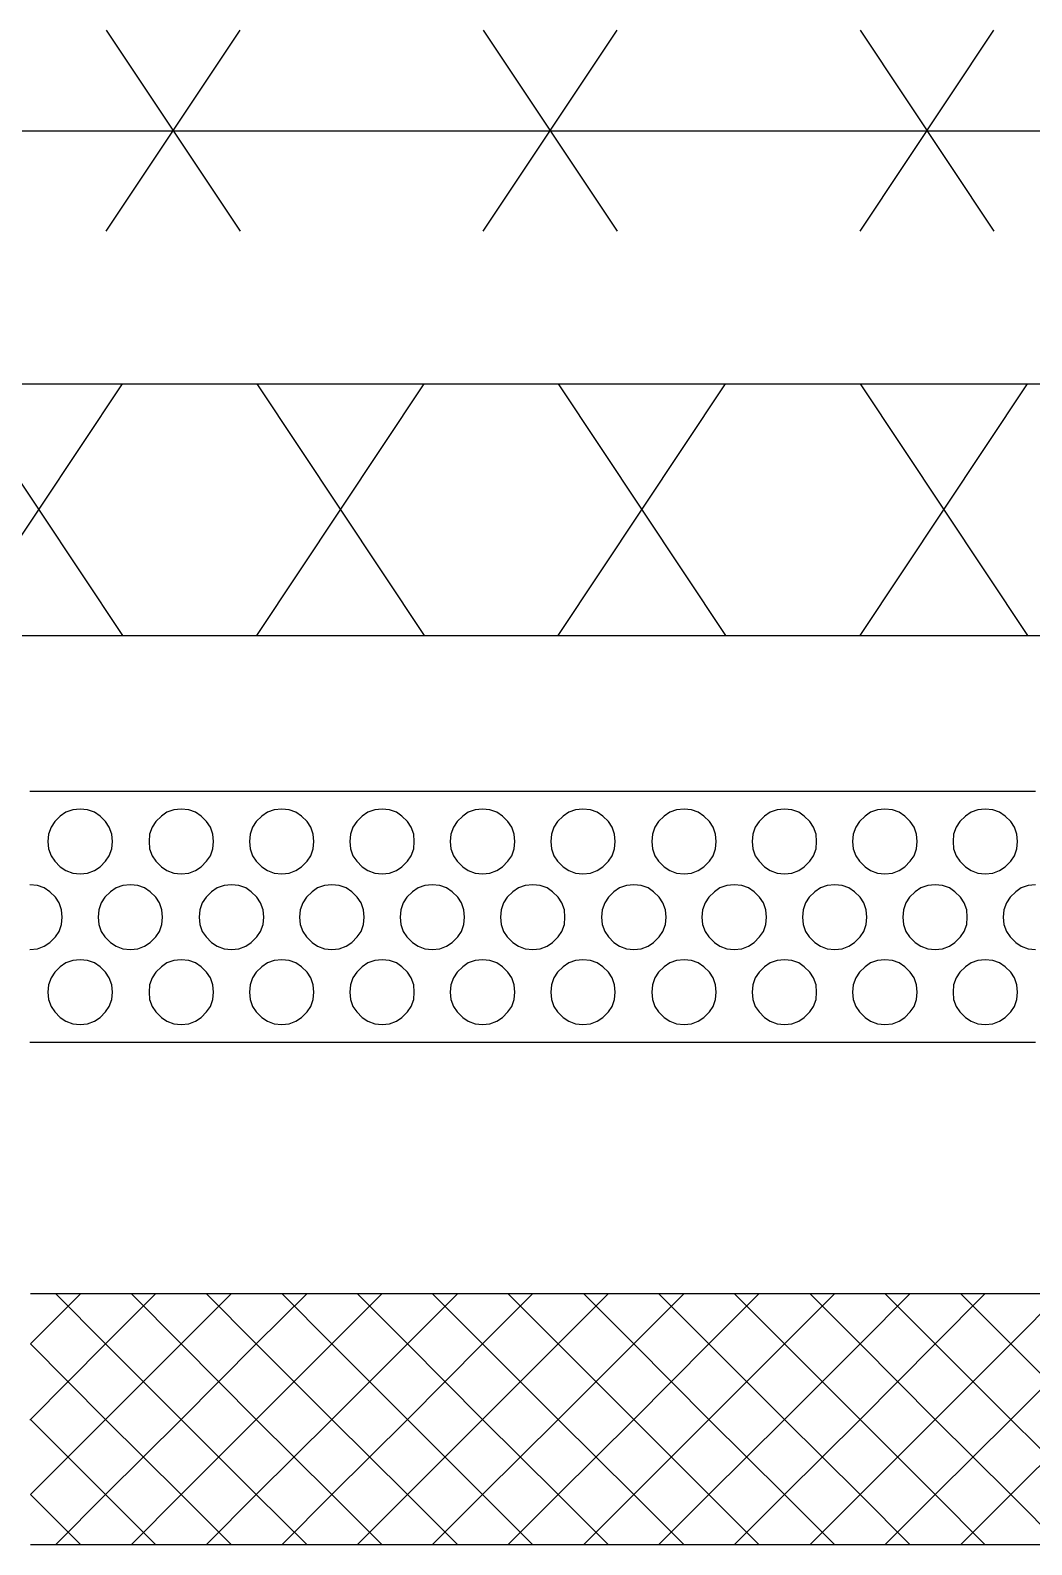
# Model space of a CAD drawing. Header units: inches. Extents: x 47316 to 59086, y 3141 to 11743.
# Drawn here: x 50309.31 to 50329.26, y 8812.53 to 8842.7 of the extents above; entities that cross this region are included whole.
import ezdxf

# ---------------------------------------------------------------- set-up
doc = ezdxf.new("R2010")
doc.units = ezdxf.units.IN
doc.header["$MEASUREMENT"] = 0

msp = doc.modelspace()

# ---------------------------------------------------------------- linework, layer by layer
at = {"color": 0, "lineweight": -2}
for p, q in [((50310.822, 8838.698), (50313.49, 8842.7)), ((50310.822, 8842.7), (50313.49, 8838.698)), ((50318.332, 8838.698), (50321.001, 8842.7)), ((50318.332, 8842.7), (50321.001, 8838.698)), ((50325.843, 8838.698), (50328.511, 8842.7)), ((50325.843, 8842.7), (50328.511, 8838.698)), ((50304.052, 8840.699), (50311.563, 8840.699)), ((50311.563, 8840.699), (50319.086, 8840.699)), ((50319.086, 8840.699), (50326.597, 8840.699)), ((50326.597, 8840.699), (50334.108, 8840.699)), ((50307.807, 8830.643), (50311.143, 8835.659)), ((50307.807, 8835.659), (50311.143, 8830.643)), ((50308.314, 8835.659), (50310.315, 8835.659)), ((50310.315, 8835.659), (50312.316, 8835.659)), ((50312.316, 8835.659), (50314.318, 8835.659)), ((50313.823, 8830.643), (50317.159, 8835.659)), ((50313.823, 8835.659), (50317.159, 8830.643)), ((50314.318, 8835.659), (50316.319, 8835.659)), ((50316.319, 8835.659), (50318.332, 8835.659)), ((50318.332, 8835.659), (50320.334, 8835.659)), ((50319.827, 8830.643), (50323.162, 8835.659)), ((50319.827, 8835.659), (50323.162, 8830.643)), ((50320.334, 8835.659), (50322.335, 8835.659)), ((50322.335, 8835.659), (50324.336, 8835.659)), ((50324.336, 8835.659), (50326.337, 8835.659)), ((50325.843, 8830.643), (50329.179, 8835.659)), ((50325.843, 8835.659), (50329.179, 8830.643)), ((50326.337, 8835.659), (50328.339, 8835.659)), ((50328.339, 8835.659), (50330.352, 8835.659)), ((50308.314, 8830.643), (50310.315, 8830.643)), ((50310.315, 8830.643), (50312.316, 8830.643)), ((50312.316, 8830.643), (50314.318, 8830.643)), ((50314.318, 8830.643), (50316.319, 8830.643)), ((50316.319, 8830.643), (50318.332, 8830.643)), ((50318.332, 8830.643), (50320.334, 8830.643)), ((50320.334, 8830.643), (50322.335, 8830.643)), ((50322.335, 8830.643), (50324.336, 8830.643)), ((50324.336, 8830.643), (50326.337, 8830.643)), ((50326.337, 8830.643), (50328.339, 8830.643)), ((50328.339, 8830.643), (50330.352, 8830.643)), ((50309.302, 8827.543), (50310.303, 8827.543)), ((50310.303, 8827.543), (50311.303, 8827.543)), ((50311.303, 8827.543), (50312.316, 8827.543)), ((50312.316, 8827.543), (50313.317, 8827.543)), ((50313.317, 8827.543), (50314.318, 8827.543)), ((50314.318, 8827.543), (50315.318, 8827.543)), ((50315.318, 8827.543), (50316.319, 8827.543)), ((50316.319, 8827.543), (50317.319, 8827.543)), ((50317.319, 8827.543), (50318.32, 8827.543)), ((50318.32, 8827.543), (50319.321, 8827.543)), ((50319.321, 8827.543), (50320.321, 8827.543)), ((50320.321, 8827.543), (50321.334, 8827.543)), ((50321.334, 8827.543), (50322.335, 8827.543)), ((50322.335, 8827.543), (50323.335, 8827.543)), ((50323.335, 8827.543), (50324.336, 8827.543)), ((50324.336, 8827.543), (50325.337, 8827.543)), ((50325.337, 8827.543), (50326.337, 8827.543)), ((50326.337, 8827.543), (50327.338, 8827.543)), ((50327.338, 8827.543), (50328.339, 8827.543)), ((50328.339, 8827.543), (50329.339, 8827.543)), ((50310.019, 8827.123), (50309.907, 8827.048)), ((50310.154, 8827.172), (50310.019, 8827.123)), ((50310.303, 8827.184), (50310.154, 8827.172)), ((50310.451, 8827.172), (50310.303, 8827.184)), ((50310.587, 8827.123), (50310.451, 8827.172)), ((50310.698, 8827.048), (50310.587, 8827.123)), ((50312.032, 8827.123), (50311.921, 8827.048)), ((50312.168, 8827.172), (50312.032, 8827.123)), ((50312.316, 8827.184), (50312.168, 8827.172)), ((50312.465, 8827.172), (50312.316, 8827.184)), ((50312.6, 8827.123), (50312.465, 8827.172)), ((50312.712, 8827.048), (50312.6, 8827.123)), ((50314.033, 8827.123), (50313.922, 8827.048)), ((50314.169, 8827.172), (50314.033, 8827.123)), ((50314.318, 8827.184), (50314.169, 8827.172)), ((50314.466, 8827.172), (50314.318, 8827.184)), ((50314.602, 8827.123), (50314.466, 8827.172)), ((50314.713, 8827.048), (50314.602, 8827.123)), ((50316.035, 8827.123), (50315.923, 8827.048)), ((50316.171, 8827.172), (50316.035, 8827.123)), ((50316.319, 8827.184), (50316.171, 8827.172)), ((50316.467, 8827.172), (50316.319, 8827.184)), ((50316.603, 8827.123), (50316.467, 8827.172)), ((50316.714, 8827.048), (50316.603, 8827.123)), ((50318.036, 8827.123), (50317.925, 8827.048)), ((50318.172, 8827.172), (50318.036, 8827.123)), ((50318.32, 8827.184), (50318.172, 8827.172)), ((50318.468, 8827.172), (50318.32, 8827.184)), ((50318.604, 8827.123), (50318.468, 8827.172)), ((50318.715, 8827.048), (50318.604, 8827.123)), ((50320.037, 8827.123), (50319.926, 8827.048)), ((50320.173, 8827.172), (50320.037, 8827.123)), ((50320.321, 8827.184), (50320.173, 8827.172)), ((50320.469, 8827.172), (50320.321, 8827.184)), ((50320.605, 8827.123), (50320.469, 8827.172)), ((50320.717, 8827.048), (50320.605, 8827.123)), ((50322.051, 8827.123), (50321.94, 8827.048)), ((50322.187, 8827.172), (50322.051, 8827.123)), ((50322.335, 8827.184), (50322.187, 8827.172)), ((50322.483, 8827.172), (50322.335, 8827.184)), ((50322.619, 8827.123), (50322.483, 8827.172)), ((50322.73, 8827.048), (50322.619, 8827.123)), ((50324.052, 8827.123), (50323.941, 8827.048)), ((50324.188, 8827.172), (50324.052, 8827.123)), ((50324.336, 8827.184), (50324.188, 8827.172)), ((50324.484, 8827.172), (50324.336, 8827.184)), ((50324.62, 8827.123), (50324.484, 8827.172)), ((50324.731, 8827.048), (50324.62, 8827.123)), ((50326.053, 8827.123), (50325.942, 8827.048)), ((50326.189, 8827.172), (50326.053, 8827.123)), ((50326.337, 8827.184), (50326.189, 8827.172)), ((50326.486, 8827.172), (50326.337, 8827.184)), ((50326.621, 8827.123), (50326.486, 8827.172)), ((50326.733, 8827.048), (50326.621, 8827.123)), ((50328.054, 8827.123), (50327.943, 8827.048)), ((50328.19, 8827.172), (50328.054, 8827.123)), ((50328.339, 8827.184), (50328.19, 8827.172)), ((50328.487, 8827.172), (50328.339, 8827.184)), ((50328.623, 8827.123), (50328.487, 8827.172)), ((50328.734, 8827.048), (50328.623, 8827.123)), ((50309.722, 8826.826), (50309.673, 8826.69)), ((50309.796, 8826.937), (50309.722, 8826.826)), ((50309.907, 8827.048), (50309.796, 8826.937)), ((50310.809, 8826.937), (50310.698, 8827.048)), ((50310.883, 8826.826), (50310.809, 8826.937)), ((50310.933, 8826.69), (50310.883, 8826.826)), ((50311.736, 8826.826), (50311.686, 8826.69)), ((50311.81, 8826.937), (50311.736, 8826.826)), ((50311.921, 8827.048), (50311.81, 8826.937)), ((50312.823, 8826.937), (50312.712, 8827.048)), ((50312.897, 8826.826), (50312.823, 8826.937)), ((50312.946, 8826.69), (50312.897, 8826.826)), ((50313.737, 8826.826), (50313.688, 8826.69)), ((50313.811, 8826.937), (50313.737, 8826.826)), ((50313.922, 8827.048), (50313.811, 8826.937)), ((50314.824, 8826.937), (50314.713, 8827.048)), ((50314.898, 8826.826), (50314.824, 8826.937)), ((50314.948, 8826.69), (50314.898, 8826.826)), ((50315.738, 8826.826), (50315.689, 8826.69)), ((50315.812, 8826.937), (50315.738, 8826.826)), ((50315.923, 8827.048), (50315.812, 8826.937)), ((50316.825, 8826.937), (50316.714, 8827.048)), ((50316.899, 8826.826), (50316.825, 8826.937)), ((50316.949, 8826.69), (50316.899, 8826.826)), ((50317.739, 8826.826), (50317.69, 8826.69)), ((50317.814, 8826.937), (50317.739, 8826.826)), ((50317.925, 8827.048), (50317.814, 8826.937)), ((50318.826, 8826.937), (50318.715, 8827.048)), ((50318.901, 8826.826), (50318.826, 8826.937)), ((50318.95, 8826.69), (50318.901, 8826.826)), ((50319.741, 8826.826), (50319.691, 8826.69)), ((50319.815, 8826.937), (50319.741, 8826.826)), ((50319.926, 8827.048), (50319.815, 8826.937)), ((50320.828, 8826.937), (50320.717, 8827.048)), ((50320.902, 8826.826), (50320.828, 8826.937)), ((50320.951, 8826.69), (50320.902, 8826.826)), ((50321.754, 8826.826), (50321.705, 8826.69)), ((50321.828, 8826.937), (50321.754, 8826.826)), ((50321.94, 8827.048), (50321.828, 8826.937)), ((50322.841, 8826.937), (50322.73, 8827.048)), ((50322.915, 8826.826), (50322.841, 8826.937)), ((50322.965, 8826.69), (50322.915, 8826.826)), ((50323.755, 8826.826), (50323.706, 8826.69)), ((50323.83, 8826.937), (50323.755, 8826.826)), ((50323.941, 8827.048), (50323.83, 8826.937)), ((50324.843, 8826.937), (50324.731, 8827.048)), ((50324.917, 8826.826), (50324.843, 8826.937)), ((50324.966, 8826.69), (50324.917, 8826.826)), ((50325.757, 8826.826), (50325.707, 8826.69)), ((50325.831, 8826.937), (50325.757, 8826.826)), ((50325.942, 8827.048), (50325.831, 8826.937)), ((50326.844, 8826.937), (50326.733, 8827.048)), ((50326.918, 8826.826), (50326.844, 8826.937)), ((50326.967, 8826.69), (50326.918, 8826.826)), ((50327.758, 8826.826), (50327.708, 8826.69)), ((50327.832, 8826.937), (50327.758, 8826.826)), ((50327.943, 8827.048), (50327.832, 8826.937)), ((50328.845, 8826.937), (50328.734, 8827.048)), ((50328.919, 8826.826), (50328.845, 8826.937)), ((50328.969, 8826.69), (50328.919, 8826.826)), ((50309.673, 8826.69), (50309.66, 8826.542)), ((50309.66, 8826.542), (50309.673, 8826.394)), ((50310.945, 8826.542), (50310.933, 8826.69)), ((50310.933, 8826.394), (50310.945, 8826.542)), ((50311.686, 8826.69), (50311.674, 8826.542)), ((50311.674, 8826.542), (50311.686, 8826.394)), ((50312.959, 8826.542), (50312.946, 8826.69)), ((50312.946, 8826.394), (50312.959, 8826.542)), ((50313.688, 8826.69), (50313.675, 8826.542)), ((50313.675, 8826.542), (50313.688, 8826.394)), ((50314.96, 8826.542), (50314.948, 8826.69)), ((50314.948, 8826.394), (50314.96, 8826.542)), ((50315.689, 8826.69), (50315.676, 8826.542)), ((50315.676, 8826.542), (50315.689, 8826.394)), ((50316.961, 8826.542), (50316.949, 8826.69)), ((50316.949, 8826.394), (50316.961, 8826.542)), ((50317.69, 8826.69), (50317.678, 8826.542)), ((50317.678, 8826.542), (50317.69, 8826.394)), ((50318.962, 8826.542), (50318.95, 8826.69)), ((50318.95, 8826.394), (50318.962, 8826.542)), ((50319.691, 8826.69), (50319.679, 8826.542)), ((50319.679, 8826.542), (50319.691, 8826.394)), ((50320.964, 8826.542), (50320.951, 8826.69)), ((50320.951, 8826.394), (50320.964, 8826.542)), ((50321.705, 8826.69), (50321.692, 8826.542)), ((50321.692, 8826.542), (50321.705, 8826.394)), ((50322.977, 8826.542), (50322.965, 8826.69)), ((50322.965, 8826.394), (50322.977, 8826.542)), ((50323.706, 8826.69), (50323.694, 8826.542)), ((50323.694, 8826.542), (50323.706, 8826.394)), ((50324.978, 8826.542), (50324.966, 8826.69)), ((50324.966, 8826.394), (50324.978, 8826.542)), ((50325.707, 8826.69), (50325.695, 8826.542)), ((50325.695, 8826.542), (50325.707, 8826.394)), ((50326.98, 8826.542), (50326.967, 8826.69)), ((50326.967, 8826.394), (50326.98, 8826.542)), ((50327.708, 8826.69), (50327.696, 8826.542)), ((50327.696, 8826.542), (50327.708, 8826.394)), ((50328.981, 8826.542), (50328.969, 8826.69)), ((50328.969, 8826.394), (50328.981, 8826.542)), ((50309.673, 8826.394), (50309.722, 8826.258)), ((50309.722, 8826.258), (50309.796, 8826.147)), ((50310.809, 8826.147), (50310.883, 8826.258)), ((50310.883, 8826.258), (50310.933, 8826.394)), ((50311.686, 8826.394), (50311.736, 8826.258)), ((50311.736, 8826.258), (50311.81, 8826.147)), ((50312.823, 8826.147), (50312.897, 8826.258)), ((50312.897, 8826.258), (50312.946, 8826.394)), ((50313.688, 8826.394), (50313.737, 8826.258)), ((50313.737, 8826.258), (50313.811, 8826.147)), ((50314.824, 8826.147), (50314.898, 8826.258)), ((50314.898, 8826.258), (50314.948, 8826.394)), ((50315.689, 8826.394), (50315.738, 8826.258)), ((50315.738, 8826.258), (50315.812, 8826.147)), ((50316.825, 8826.147), (50316.899, 8826.258)), ((50316.899, 8826.258), (50316.949, 8826.394)), ((50317.69, 8826.394), (50317.739, 8826.258)), ((50317.739, 8826.258), (50317.814, 8826.147)), ((50318.826, 8826.147), (50318.901, 8826.258)), ((50318.901, 8826.258), (50318.95, 8826.394)), ((50319.691, 8826.394), (50319.741, 8826.258)), ((50319.741, 8826.258), (50319.815, 8826.147)), ((50320.828, 8826.147), (50320.902, 8826.258)), ((50320.902, 8826.258), (50320.951, 8826.394)), ((50321.705, 8826.394), (50321.754, 8826.258)), ((50321.754, 8826.258), (50321.828, 8826.147)), ((50322.841, 8826.147), (50322.915, 8826.258)), ((50322.915, 8826.258), (50322.965, 8826.394)), ((50323.706, 8826.394), (50323.755, 8826.258)), ((50323.755, 8826.258), (50323.83, 8826.147)), ((50324.843, 8826.147), (50324.917, 8826.258)), ((50324.917, 8826.258), (50324.966, 8826.394)), ((50325.707, 8826.394), (50325.757, 8826.258)), ((50325.757, 8826.258), (50325.831, 8826.147)), ((50326.844, 8826.147), (50326.918, 8826.258)), ((50326.918, 8826.258), (50326.967, 8826.394)), ((50327.708, 8826.394), (50327.758, 8826.258)), ((50327.758, 8826.258), (50327.832, 8826.147)), ((50328.845, 8826.147), (50328.919, 8826.258)), ((50328.919, 8826.258), (50328.969, 8826.394)), ((50309.796, 8826.147), (50309.907, 8826.035)), ((50309.907, 8826.035), (50310.019, 8825.961)), ((50310.019, 8825.961), (50310.154, 8825.912)), ((50310.154, 8825.912), (50310.303, 8825.9)), ((50310.303, 8825.9), (50310.451, 8825.912)), ((50310.451, 8825.912), (50310.587, 8825.961)), ((50310.587, 8825.961), (50310.698, 8826.035)), ((50310.698, 8826.035), (50310.809, 8826.147)), ((50311.81, 8826.147), (50311.921, 8826.035)), ((50311.921, 8826.035), (50312.032, 8825.961)), ((50312.032, 8825.961), (50312.168, 8825.912)), ((50312.168, 8825.912), (50312.316, 8825.9)), ((50312.316, 8825.9), (50312.465, 8825.912)), ((50312.465, 8825.912), (50312.6, 8825.961)), ((50312.6, 8825.961), (50312.712, 8826.035)), ((50312.712, 8826.035), (50312.823, 8826.147)), ((50313.811, 8826.147), (50313.922, 8826.035)), ((50313.922, 8826.035), (50314.033, 8825.961)), ((50314.033, 8825.961), (50314.169, 8825.912)), ((50314.169, 8825.912), (50314.318, 8825.9)), ((50314.318, 8825.9), (50314.466, 8825.912)), ((50314.466, 8825.912), (50314.602, 8825.961)), ((50314.602, 8825.961), (50314.713, 8826.035)), ((50314.713, 8826.035), (50314.824, 8826.147)), ((50315.812, 8826.147), (50315.923, 8826.035)), ((50315.923, 8826.035), (50316.035, 8825.961)), ((50316.035, 8825.961), (50316.171, 8825.912)), ((50316.171, 8825.912), (50316.319, 8825.9)), ((50316.319, 8825.9), (50316.467, 8825.912)), ((50316.467, 8825.912), (50316.603, 8825.961)), ((50316.603, 8825.961), (50316.714, 8826.035)), ((50316.714, 8826.035), (50316.825, 8826.147)), ((50317.814, 8826.147), (50317.925, 8826.035)), ((50317.925, 8826.035), (50318.036, 8825.961)), ((50318.036, 8825.961), (50318.172, 8825.912)), ((50318.172, 8825.912), (50318.32, 8825.9)), ((50318.32, 8825.9), (50318.468, 8825.912)), ((50318.468, 8825.912), (50318.604, 8825.961)), ((50318.604, 8825.961), (50318.715, 8826.035)), ((50318.715, 8826.035), (50318.826, 8826.147)), ((50319.815, 8826.147), (50319.926, 8826.035)), ((50319.926, 8826.035), (50320.037, 8825.961)), ((50320.037, 8825.961), (50320.173, 8825.912)), ((50320.173, 8825.912), (50320.321, 8825.9)), ((50320.321, 8825.9), (50320.469, 8825.912)), ((50320.469, 8825.912), (50320.605, 8825.961)), ((50320.605, 8825.961), (50320.717, 8826.035)), ((50320.717, 8826.035), (50320.828, 8826.147)), ((50321.828, 8826.147), (50321.94, 8826.035)), ((50321.94, 8826.035), (50322.051, 8825.961)), ((50322.051, 8825.961), (50322.187, 8825.912)), ((50322.187, 8825.912), (50322.335, 8825.9)), ((50322.335, 8825.9), (50322.483, 8825.912)), ((50322.483, 8825.912), (50322.619, 8825.961)), ((50322.619, 8825.961), (50322.73, 8826.035)), ((50322.73, 8826.035), (50322.841, 8826.147)), ((50323.83, 8826.147), (50323.941, 8826.035)), ((50323.941, 8826.035), (50324.052, 8825.961)), ((50324.052, 8825.961), (50324.188, 8825.912)), ((50324.188, 8825.912), (50324.336, 8825.9)), ((50324.336, 8825.9), (50324.484, 8825.912)), ((50324.484, 8825.912), (50324.62, 8825.961)), ((50324.62, 8825.961), (50324.731, 8826.035)), ((50324.731, 8826.035), (50324.843, 8826.147)), ((50325.831, 8826.147), (50325.942, 8826.035)), ((50325.942, 8826.035), (50326.053, 8825.961)), ((50326.053, 8825.961), (50326.189, 8825.912)), ((50326.189, 8825.912), (50326.337, 8825.9)), ((50326.337, 8825.9), (50326.486, 8825.912)), ((50326.486, 8825.912), (50326.621, 8825.961)), ((50326.621, 8825.961), (50326.733, 8826.035)), ((50326.733, 8826.035), (50326.844, 8826.147)), ((50327.832, 8826.147), (50327.943, 8826.035)), ((50327.943, 8826.035), (50328.054, 8825.961)), ((50328.054, 8825.961), (50328.19, 8825.912)), ((50328.19, 8825.912), (50328.339, 8825.9)), ((50328.339, 8825.9), (50328.487, 8825.912)), ((50328.487, 8825.912), (50328.623, 8825.961)), ((50328.623, 8825.961), (50328.734, 8826.035)), ((50328.734, 8826.035), (50328.845, 8826.147)), ((50309.45, 8825.665), (50309.302, 8825.677)), ((50309.586, 8825.615), (50309.45, 8825.665)), ((50309.697, 8825.541), (50309.586, 8825.615)), ((50311.019, 8825.615), (50310.908, 8825.541)), ((50311.155, 8825.665), (50311.019, 8825.615)), ((50311.303, 8825.677), (50311.155, 8825.665)), ((50311.452, 8825.665), (50311.303, 8825.677)), ((50311.587, 8825.615), (50311.452, 8825.665)), ((50311.699, 8825.541), (50311.587, 8825.615)), ((50313.033, 8825.615), (50312.922, 8825.541)), ((50313.169, 8825.665), (50313.033, 8825.615)), ((50313.317, 8825.677), (50313.169, 8825.665)), ((50313.465, 8825.665), (50313.317, 8825.677)), ((50313.601, 8825.615), (50313.465, 8825.665)), ((50313.712, 8825.541), (50313.601, 8825.615)), ((50315.034, 8825.615), (50314.923, 8825.541)), ((50315.17, 8825.665), (50315.034, 8825.615)), ((50315.318, 8825.677), (50315.17, 8825.665)), ((50315.466, 8825.665), (50315.318, 8825.677)), ((50315.602, 8825.615), (50315.466, 8825.665)), ((50315.713, 8825.541), (50315.602, 8825.615)), ((50317.035, 8825.615), (50316.924, 8825.541)), ((50317.171, 8825.665), (50317.035, 8825.615)), ((50317.319, 8825.677), (50317.171, 8825.665)), ((50317.468, 8825.665), (50317.319, 8825.677)), ((50317.604, 8825.615), (50317.468, 8825.665)), ((50317.715, 8825.541), (50317.604, 8825.615)), ((50319.036, 8825.615), (50318.925, 8825.541)), ((50319.172, 8825.665), (50319.036, 8825.615)), ((50319.321, 8825.677), (50319.172, 8825.665)), ((50319.469, 8825.665), (50319.321, 8825.677)), ((50319.605, 8825.615), (50319.469, 8825.665)), ((50319.716, 8825.541), (50319.605, 8825.615)), ((50321.05, 8825.615), (50320.939, 8825.541)), ((50321.186, 8825.665), (50321.05, 8825.615)), ((50321.334, 8825.677), (50321.186, 8825.665)), ((50321.482, 8825.665), (50321.334, 8825.677)), ((50321.618, 8825.615), (50321.482, 8825.665)), ((50321.73, 8825.541), (50321.618, 8825.615)), ((50323.051, 8825.615), (50322.94, 8825.541)), ((50323.187, 8825.665), (50323.051, 8825.615)), ((50323.335, 8825.677), (50323.187, 8825.665)), ((50323.484, 8825.665), (50323.335, 8825.677)), ((50323.62, 8825.615), (50323.484, 8825.665)), ((50323.731, 8825.541), (50323.62, 8825.615)), ((50325.053, 8825.615), (50324.941, 8825.541)), ((50325.188, 8825.665), (50325.053, 8825.615)), ((50325.337, 8825.677), (50325.188, 8825.665)), ((50325.485, 8825.665), (50325.337, 8825.677)), ((50325.621, 8825.615), (50325.485, 8825.665)), ((50325.732, 8825.541), (50325.621, 8825.615)), ((50327.054, 8825.615), (50326.943, 8825.541)), ((50327.19, 8825.665), (50327.054, 8825.615)), ((50327.338, 8825.677), (50327.19, 8825.665)), ((50327.486, 8825.665), (50327.338, 8825.677)), ((50327.622, 8825.615), (50327.486, 8825.665)), ((50327.733, 8825.541), (50327.622, 8825.615)), ((50329.055, 8825.615), (50328.944, 8825.541)), ((50329.191, 8825.665), (50329.055, 8825.615)), ((50329.339, 8825.677), (50329.191, 8825.665)), ((50309.809, 8825.43), (50309.697, 8825.541)), ((50309.883, 8825.319), (50309.809, 8825.43)), ((50309.932, 8825.183), (50309.883, 8825.319)), ((50310.723, 8825.319), (50310.673, 8825.183)), ((50310.797, 8825.43), (50310.723, 8825.319)), ((50310.908, 8825.541), (50310.797, 8825.43)), ((50311.81, 8825.43), (50311.699, 8825.541)), ((50311.884, 8825.319), (50311.81, 8825.43)), ((50311.933, 8825.183), (50311.884, 8825.319)), ((50312.736, 8825.319), (50312.687, 8825.183)), ((50312.81, 8825.43), (50312.736, 8825.319)), ((50312.922, 8825.541), (50312.81, 8825.43)), ((50313.823, 8825.43), (50313.712, 8825.541)), ((50313.898, 8825.319), (50313.823, 8825.43)), ((50313.947, 8825.183), (50313.898, 8825.319)), ((50314.738, 8825.319), (50314.688, 8825.183)), ((50314.812, 8825.43), (50314.738, 8825.319)), ((50314.923, 8825.541), (50314.812, 8825.43)), ((50315.825, 8825.43), (50315.713, 8825.541)), ((50315.899, 8825.319), (50315.825, 8825.43)), ((50315.948, 8825.183), (50315.899, 8825.319)), ((50316.739, 8825.319), (50316.689, 8825.183)), ((50316.813, 8825.43), (50316.739, 8825.319)), ((50316.924, 8825.541), (50316.813, 8825.43)), ((50317.826, 8825.43), (50317.715, 8825.541)), ((50317.9, 8825.319), (50317.826, 8825.43)), ((50317.949, 8825.183), (50317.9, 8825.319)), ((50318.74, 8825.319), (50318.691, 8825.183)), ((50318.814, 8825.43), (50318.74, 8825.319)), ((50318.925, 8825.541), (50318.814, 8825.43)), ((50319.827, 8825.43), (50319.716, 8825.541)), ((50319.901, 8825.319), (50319.827, 8825.43)), ((50319.951, 8825.183), (50319.901, 8825.319)), ((50320.754, 8825.319), (50320.704, 8825.183)), ((50320.828, 8825.43), (50320.754, 8825.319)), ((50320.939, 8825.541), (50320.828, 8825.43)), ((50321.841, 8825.43), (50321.73, 8825.541)), ((50321.915, 8825.319), (50321.841, 8825.43)), ((50321.964, 8825.183), (50321.915, 8825.319)), ((50322.755, 8825.319), (50322.705, 8825.183)), ((50322.829, 8825.43), (50322.755, 8825.319)), ((50322.94, 8825.541), (50322.829, 8825.43)), ((50323.842, 8825.43), (50323.731, 8825.541)), ((50323.916, 8825.319), (50323.842, 8825.43)), ((50323.965, 8825.183), (50323.916, 8825.319)), ((50324.756, 8825.319), (50324.707, 8825.183)), ((50324.83, 8825.43), (50324.756, 8825.319)), ((50324.941, 8825.541), (50324.83, 8825.43)), ((50325.843, 8825.43), (50325.732, 8825.541)), ((50325.917, 8825.319), (50325.843, 8825.43)), ((50325.967, 8825.183), (50325.917, 8825.319)), ((50326.757, 8825.319), (50326.708, 8825.183)), ((50326.831, 8825.43), (50326.757, 8825.319)), ((50326.943, 8825.541), (50326.831, 8825.43)), ((50327.844, 8825.43), (50327.733, 8825.541)), ((50327.919, 8825.319), (50327.844, 8825.43)), ((50327.968, 8825.183), (50327.919, 8825.319)), ((50328.759, 8825.319), (50328.709, 8825.183)), ((50328.833, 8825.43), (50328.759, 8825.319)), ((50328.944, 8825.541), (50328.833, 8825.43)), ((50309.944, 8825.035), (50309.932, 8825.183)), ((50309.932, 8824.887), (50309.944, 8825.035)), ((50310.673, 8825.183), (50310.661, 8825.035)), ((50310.661, 8825.035), (50310.673, 8824.887)), ((50311.946, 8825.035), (50311.933, 8825.183)), ((50311.933, 8824.887), (50311.946, 8825.035)), ((50312.687, 8825.183), (50312.675, 8825.035)), ((50312.675, 8825.035), (50312.687, 8824.887)), ((50313.959, 8825.035), (50313.947, 8825.183)), ((50313.947, 8824.887), (50313.959, 8825.035)), ((50314.688, 8825.183), (50314.676, 8825.035)), ((50314.676, 8825.035), (50314.688, 8824.887)), ((50315.961, 8825.035), (50315.948, 8825.183)), ((50315.948, 8824.887), (50315.961, 8825.035)), ((50316.689, 8825.183), (50316.677, 8825.035)), ((50316.677, 8825.035), (50316.689, 8824.887)), ((50317.962, 8825.035), (50317.949, 8825.183)), ((50317.949, 8824.887), (50317.962, 8825.035)), ((50318.691, 8825.183), (50318.678, 8825.035)), ((50318.678, 8825.035), (50318.691, 8824.887)), ((50319.963, 8825.035), (50319.951, 8825.183)), ((50319.951, 8824.887), (50319.963, 8825.035)), ((50320.704, 8825.183), (50320.692, 8825.035)), ((50320.692, 8825.035), (50320.704, 8824.887)), ((50321.977, 8825.035), (50321.964, 8825.183)), ((50321.964, 8824.887), (50321.977, 8825.035)), ((50322.705, 8825.183), (50322.693, 8825.035)), ((50322.693, 8825.035), (50322.705, 8824.887)), ((50323.978, 8825.035), (50323.965, 8825.183)), ((50323.965, 8824.887), (50323.978, 8825.035)), ((50324.707, 8825.183), (50324.694, 8825.035)), ((50324.694, 8825.035), (50324.707, 8824.887)), ((50325.979, 8825.035), (50325.967, 8825.183)), ((50325.967, 8824.887), (50325.979, 8825.035)), ((50326.708, 8825.183), (50326.696, 8825.035)), ((50326.696, 8825.035), (50326.708, 8824.887)), ((50327.98, 8825.035), (50327.968, 8825.183)), ((50327.968, 8824.887), (50327.98, 8825.035)), ((50328.709, 8825.183), (50328.697, 8825.035)), ((50328.697, 8825.035), (50328.709, 8824.887)), ((50309.809, 8824.64), (50309.883, 8824.751)), ((50309.883, 8824.751), (50309.932, 8824.887)), ((50310.673, 8824.887), (50310.723, 8824.751)), ((50310.723, 8824.751), (50310.797, 8824.64)), ((50311.81, 8824.64), (50311.884, 8824.751)), ((50311.884, 8824.751), (50311.933, 8824.887)), ((50312.687, 8824.887), (50312.736, 8824.751)), ((50312.736, 8824.751), (50312.81, 8824.64)), ((50313.823, 8824.64), (50313.898, 8824.751)), ((50313.898, 8824.751), (50313.947, 8824.887)), ((50314.688, 8824.887), (50314.738, 8824.751)), ((50314.738, 8824.751), (50314.812, 8824.64)), ((50315.825, 8824.64), (50315.899, 8824.751)), ((50315.899, 8824.751), (50315.948, 8824.887)), ((50316.689, 8824.887), (50316.739, 8824.751)), ((50316.739, 8824.751), (50316.813, 8824.64)), ((50317.826, 8824.64), (50317.9, 8824.751)), ((50317.9, 8824.751), (50317.949, 8824.887)), ((50318.691, 8824.887), (50318.74, 8824.751)), ((50318.74, 8824.751), (50318.814, 8824.64)), ((50319.827, 8824.64), (50319.901, 8824.751)), ((50319.901, 8824.751), (50319.951, 8824.887)), ((50320.704, 8824.887), (50320.754, 8824.751)), ((50320.754, 8824.751), (50320.828, 8824.64)), ((50321.841, 8824.64), (50321.915, 8824.751)), ((50321.915, 8824.751), (50321.964, 8824.887)), ((50322.705, 8824.887), (50322.755, 8824.751)), ((50322.755, 8824.751), (50322.829, 8824.64)), ((50323.842, 8824.64), (50323.916, 8824.751)), ((50323.916, 8824.751), (50323.965, 8824.887)), ((50324.707, 8824.887), (50324.756, 8824.751)), ((50324.756, 8824.751), (50324.83, 8824.64)), ((50325.843, 8824.64), (50325.917, 8824.751)), ((50325.917, 8824.751), (50325.967, 8824.887)), ((50326.708, 8824.887), (50326.757, 8824.751)), ((50326.757, 8824.751), (50326.831, 8824.64)), ((50327.844, 8824.64), (50327.919, 8824.751)), ((50327.919, 8824.751), (50327.968, 8824.887)), ((50328.709, 8824.887), (50328.759, 8824.751)), ((50328.759, 8824.751), (50328.833, 8824.64)), ((50309.302, 8824.393), (50309.45, 8824.405)), ((50309.45, 8824.405), (50309.586, 8824.454)), ((50309.586, 8824.454), (50309.697, 8824.528)), ((50309.697, 8824.528), (50309.809, 8824.64)), ((50310.797, 8824.64), (50310.908, 8824.528)), ((50310.908, 8824.528), (50311.019, 8824.454)), ((50311.019, 8824.454), (50311.155, 8824.405)), ((50311.155, 8824.405), (50311.303, 8824.393)), ((50311.303, 8824.393), (50311.452, 8824.405)), ((50311.452, 8824.405), (50311.587, 8824.454)), ((50311.587, 8824.454), (50311.699, 8824.528)), ((50311.699, 8824.528), (50311.81, 8824.64)), ((50312.81, 8824.64), (50312.922, 8824.528)), ((50312.922, 8824.528), (50313.033, 8824.454)), ((50313.033, 8824.454), (50313.169, 8824.405)), ((50313.169, 8824.405), (50313.317, 8824.393)), ((50313.317, 8824.393), (50313.465, 8824.405)), ((50313.465, 8824.405), (50313.601, 8824.454)), ((50313.601, 8824.454), (50313.712, 8824.528)), ((50313.712, 8824.528), (50313.823, 8824.64)), ((50314.812, 8824.64), (50314.923, 8824.528)), ((50314.923, 8824.528), (50315.034, 8824.454)), ((50315.034, 8824.454), (50315.17, 8824.405)), ((50315.17, 8824.405), (50315.318, 8824.393)), ((50315.318, 8824.393), (50315.466, 8824.405)), ((50315.466, 8824.405), (50315.602, 8824.454)), ((50315.602, 8824.454), (50315.713, 8824.528)), ((50315.713, 8824.528), (50315.825, 8824.64)), ((50316.813, 8824.64), (50316.924, 8824.528)), ((50316.924, 8824.528), (50317.035, 8824.454)), ((50317.035, 8824.454), (50317.171, 8824.405)), ((50317.171, 8824.405), (50317.319, 8824.393)), ((50317.319, 8824.393), (50317.468, 8824.405)), ((50317.468, 8824.405), (50317.604, 8824.454)), ((50317.604, 8824.454), (50317.715, 8824.528)), ((50317.715, 8824.528), (50317.826, 8824.64)), ((50318.814, 8824.64), (50318.925, 8824.528)), ((50318.925, 8824.528), (50319.036, 8824.454)), ((50319.036, 8824.454), (50319.172, 8824.405)), ((50319.172, 8824.405), (50319.321, 8824.393)), ((50319.321, 8824.393), (50319.469, 8824.405)), ((50319.469, 8824.405), (50319.605, 8824.454)), ((50319.605, 8824.454), (50319.716, 8824.528)), ((50319.716, 8824.528), (50319.827, 8824.64)), ((50320.828, 8824.64), (50320.939, 8824.528)), ((50320.939, 8824.528), (50321.05, 8824.454)), ((50321.05, 8824.454), (50321.186, 8824.405)), ((50321.186, 8824.405), (50321.334, 8824.393)), ((50321.334, 8824.393), (50321.482, 8824.405)), ((50321.482, 8824.405), (50321.618, 8824.454)), ((50321.618, 8824.454), (50321.73, 8824.528)), ((50321.73, 8824.528), (50321.841, 8824.64)), ((50322.829, 8824.64), (50322.94, 8824.528)), ((50322.94, 8824.528), (50323.051, 8824.454)), ((50323.051, 8824.454), (50323.187, 8824.405)), ((50323.187, 8824.405), (50323.335, 8824.393)), ((50323.335, 8824.393), (50323.484, 8824.405)), ((50323.484, 8824.405), (50323.62, 8824.454)), ((50323.62, 8824.454), (50323.731, 8824.528)), ((50323.731, 8824.528), (50323.842, 8824.64)), ((50324.83, 8824.64), (50324.941, 8824.528)), ((50324.941, 8824.528), (50325.053, 8824.454)), ((50325.053, 8824.454), (50325.188, 8824.405)), ((50325.188, 8824.405), (50325.337, 8824.393)), ((50325.337, 8824.393), (50325.485, 8824.405)), ((50325.485, 8824.405), (50325.621, 8824.454)), ((50325.621, 8824.454), (50325.732, 8824.528)), ((50325.732, 8824.528), (50325.843, 8824.64)), ((50326.831, 8824.64), (50326.943, 8824.528)), ((50326.943, 8824.528), (50327.054, 8824.454)), ((50327.054, 8824.454), (50327.19, 8824.405)), ((50327.19, 8824.405), (50327.338, 8824.393)), ((50327.338, 8824.393), (50327.486, 8824.405)), ((50327.486, 8824.405), (50327.622, 8824.454)), ((50327.622, 8824.454), (50327.733, 8824.528)), ((50327.733, 8824.528), (50327.844, 8824.64)), ((50328.833, 8824.64), (50328.944, 8824.528)), ((50328.944, 8824.528), (50329.055, 8824.454)), ((50329.055, 8824.454), (50329.191, 8824.405)), ((50329.191, 8824.405), (50329.339, 8824.393)), ((50310.019, 8824.121), (50309.907, 8824.047)), ((50310.154, 8824.17), (50310.019, 8824.121)), ((50310.303, 8824.182), (50310.154, 8824.17)), ((50310.451, 8824.17), (50310.303, 8824.182)), ((50310.587, 8824.121), (50310.451, 8824.17)), ((50310.698, 8824.047), (50310.587, 8824.121)), ((50312.032, 8824.121), (50311.921, 8824.047)), ((50312.168, 8824.17), (50312.032, 8824.121)), ((50312.316, 8824.182), (50312.168, 8824.17)), ((50312.465, 8824.17), (50312.316, 8824.182)), ((50312.6, 8824.121), (50312.465, 8824.17)), ((50312.712, 8824.047), (50312.6, 8824.121)), ((50314.033, 8824.121), (50313.922, 8824.047)), ((50314.169, 8824.17), (50314.033, 8824.121)), ((50314.318, 8824.182), (50314.169, 8824.17)), ((50314.466, 8824.17), (50314.318, 8824.182)), ((50314.602, 8824.121), (50314.466, 8824.17)), ((50314.713, 8824.047), (50314.602, 8824.121)), ((50316.035, 8824.121), (50315.923, 8824.047)), ((50316.171, 8824.17), (50316.035, 8824.121)), ((50316.319, 8824.182), (50316.171, 8824.17)), ((50316.467, 8824.17), (50316.319, 8824.182)), ((50316.603, 8824.121), (50316.467, 8824.17)), ((50316.714, 8824.047), (50316.603, 8824.121)), ((50318.036, 8824.121), (50317.925, 8824.047)), ((50318.172, 8824.17), (50318.036, 8824.121)), ((50318.32, 8824.182), (50318.172, 8824.17)), ((50318.468, 8824.17), (50318.32, 8824.182)), ((50318.604, 8824.121), (50318.468, 8824.17)), ((50318.715, 8824.047), (50318.604, 8824.121)), ((50320.037, 8824.121), (50319.926, 8824.047)), ((50320.173, 8824.17), (50320.037, 8824.121)), ((50320.321, 8824.182), (50320.173, 8824.17)), ((50320.469, 8824.17), (50320.321, 8824.182)), ((50320.605, 8824.121), (50320.469, 8824.17)), ((50320.717, 8824.047), (50320.605, 8824.121)), ((50322.051, 8824.121), (50321.94, 8824.047)), ((50322.187, 8824.17), (50322.051, 8824.121)), ((50322.335, 8824.182), (50322.187, 8824.17)), ((50322.483, 8824.17), (50322.335, 8824.182)), ((50322.619, 8824.121), (50322.483, 8824.17)), ((50322.73, 8824.047), (50322.619, 8824.121)), ((50324.052, 8824.121), (50323.941, 8824.047)), ((50324.188, 8824.17), (50324.052, 8824.121)), ((50324.336, 8824.182), (50324.188, 8824.17)), ((50324.484, 8824.17), (50324.336, 8824.182)), ((50324.62, 8824.121), (50324.484, 8824.17)), ((50324.731, 8824.047), (50324.62, 8824.121)), ((50326.053, 8824.121), (50325.942, 8824.047)), ((50326.189, 8824.17), (50326.053, 8824.121)), ((50326.337, 8824.182), (50326.189, 8824.17)), ((50326.486, 8824.17), (50326.337, 8824.182)), ((50326.621, 8824.121), (50326.486, 8824.17)), ((50326.733, 8824.047), (50326.621, 8824.121)), ((50328.054, 8824.121), (50327.943, 8824.047)), ((50328.19, 8824.17), (50328.054, 8824.121)), ((50328.339, 8824.182), (50328.19, 8824.17)), ((50328.487, 8824.17), (50328.339, 8824.182)), ((50328.623, 8824.121), (50328.487, 8824.17)), ((50328.734, 8824.047), (50328.623, 8824.121)), ((50309.722, 8823.824), (50309.673, 8823.688)), ((50309.796, 8823.935), (50309.722, 8823.824)), ((50309.907, 8824.047), (50309.796, 8823.935)), ((50310.809, 8823.935), (50310.698, 8824.047)), ((50310.883, 8823.824), (50310.809, 8823.935)), ((50310.933, 8823.688), (50310.883, 8823.824)), ((50311.736, 8823.824), (50311.686, 8823.688)), ((50311.81, 8823.935), (50311.736, 8823.824)), ((50311.921, 8824.047), (50311.81, 8823.935)), ((50312.823, 8823.935), (50312.712, 8824.047)), ((50312.897, 8823.824), (50312.823, 8823.935)), ((50312.946, 8823.688), (50312.897, 8823.824)), ((50313.737, 8823.824), (50313.688, 8823.688)), ((50313.811, 8823.935), (50313.737, 8823.824)), ((50313.922, 8824.047), (50313.811, 8823.935)), ((50314.824, 8823.935), (50314.713, 8824.047)), ((50314.898, 8823.824), (50314.824, 8823.935)), ((50314.948, 8823.688), (50314.898, 8823.824)), ((50315.738, 8823.824), (50315.689, 8823.688)), ((50315.812, 8823.935), (50315.738, 8823.824)), ((50315.923, 8824.047), (50315.812, 8823.935)), ((50316.825, 8823.935), (50316.714, 8824.047)), ((50316.899, 8823.824), (50316.825, 8823.935)), ((50316.949, 8823.688), (50316.899, 8823.824)), ((50317.739, 8823.824), (50317.69, 8823.688)), ((50317.814, 8823.935), (50317.739, 8823.824)), ((50317.925, 8824.047), (50317.814, 8823.935)), ((50318.826, 8823.935), (50318.715, 8824.047)), ((50318.901, 8823.824), (50318.826, 8823.935)), ((50318.95, 8823.688), (50318.901, 8823.824)), ((50319.741, 8823.824), (50319.691, 8823.688)), ((50319.815, 8823.935), (50319.741, 8823.824)), ((50319.926, 8824.047), (50319.815, 8823.935)), ((50320.828, 8823.935), (50320.717, 8824.047)), ((50320.902, 8823.824), (50320.828, 8823.935)), ((50320.951, 8823.688), (50320.902, 8823.824)), ((50321.754, 8823.824), (50321.705, 8823.688)), ((50321.828, 8823.935), (50321.754, 8823.824)), ((50321.94, 8824.047), (50321.828, 8823.935)), ((50322.841, 8823.935), (50322.73, 8824.047)), ((50322.915, 8823.824), (50322.841, 8823.935)), ((50322.965, 8823.688), (50322.915, 8823.824)), ((50323.755, 8823.824), (50323.706, 8823.688)), ((50323.83, 8823.935), (50323.755, 8823.824)), ((50323.941, 8824.047), (50323.83, 8823.935)), ((50324.843, 8823.935), (50324.731, 8824.047)), ((50324.917, 8823.824), (50324.843, 8823.935)), ((50324.966, 8823.688), (50324.917, 8823.824)), ((50325.757, 8823.824), (50325.707, 8823.688)), ((50325.831, 8823.935), (50325.757, 8823.824)), ((50325.942, 8824.047), (50325.831, 8823.935)), ((50326.844, 8823.935), (50326.733, 8824.047)), ((50326.918, 8823.824), (50326.844, 8823.935)), ((50326.967, 8823.688), (50326.918, 8823.824)), ((50327.758, 8823.824), (50327.708, 8823.688)), ((50327.832, 8823.935), (50327.758, 8823.824)), ((50327.943, 8824.047), (50327.832, 8823.935)), ((50328.845, 8823.935), (50328.734, 8824.047)), ((50328.919, 8823.824), (50328.845, 8823.935)), ((50328.969, 8823.688), (50328.919, 8823.824)), ((50309.673, 8823.688), (50309.66, 8823.54)), ((50309.66, 8823.54), (50309.673, 8823.392)), ((50310.945, 8823.54), (50310.933, 8823.688)), ((50310.933, 8823.392), (50310.945, 8823.54)), ((50311.686, 8823.688), (50311.674, 8823.54)), ((50311.674, 8823.54), (50311.686, 8823.392)), ((50312.959, 8823.54), (50312.946, 8823.688)), ((50312.946, 8823.392), (50312.959, 8823.54)), ((50313.688, 8823.688), (50313.675, 8823.54)), ((50313.675, 8823.54), (50313.688, 8823.392)), ((50314.96, 8823.54), (50314.948, 8823.688)), ((50314.948, 8823.392), (50314.96, 8823.54)), ((50315.689, 8823.688), (50315.676, 8823.54)), ((50315.676, 8823.54), (50315.689, 8823.392)), ((50316.961, 8823.54), (50316.949, 8823.688)), ((50316.949, 8823.392), (50316.961, 8823.54)), ((50317.69, 8823.688), (50317.678, 8823.54)), ((50317.678, 8823.54), (50317.69, 8823.392)), ((50318.962, 8823.54), (50318.95, 8823.688)), ((50318.95, 8823.392), (50318.962, 8823.54)), ((50319.691, 8823.688), (50319.679, 8823.54)), ((50319.679, 8823.54), (50319.691, 8823.392)), ((50320.964, 8823.54), (50320.951, 8823.688)), ((50320.951, 8823.392), (50320.964, 8823.54)), ((50321.705, 8823.688), (50321.692, 8823.54)), ((50321.692, 8823.54), (50321.705, 8823.392)), ((50322.977, 8823.54), (50322.965, 8823.688)), ((50322.965, 8823.392), (50322.977, 8823.54)), ((50323.706, 8823.688), (50323.694, 8823.54)), ((50323.694, 8823.54), (50323.706, 8823.392)), ((50324.978, 8823.54), (50324.966, 8823.688)), ((50324.966, 8823.392), (50324.978, 8823.54)), ((50325.707, 8823.688), (50325.695, 8823.54)), ((50325.695, 8823.54), (50325.707, 8823.392)), ((50326.98, 8823.54), (50326.967, 8823.688)), ((50326.967, 8823.392), (50326.98, 8823.54)), ((50327.708, 8823.688), (50327.696, 8823.54)), ((50327.696, 8823.54), (50327.708, 8823.392)), ((50328.981, 8823.54), (50328.969, 8823.688)), ((50328.969, 8823.392), (50328.981, 8823.54)), ((50309.673, 8823.392), (50309.722, 8823.256)), ((50309.722, 8823.256), (50309.796, 8823.145)), ((50310.809, 8823.145), (50310.883, 8823.256)), ((50310.883, 8823.256), (50310.933, 8823.392)), ((50311.686, 8823.392), (50311.736, 8823.256)), ((50311.736, 8823.256), (50311.81, 8823.145)), ((50312.823, 8823.145), (50312.897, 8823.256)), ((50312.897, 8823.256), (50312.946, 8823.392)), ((50313.688, 8823.392), (50313.737, 8823.256)), ((50313.737, 8823.256), (50313.811, 8823.145)), ((50314.824, 8823.145), (50314.898, 8823.256)), ((50314.898, 8823.256), (50314.948, 8823.392)), ((50315.689, 8823.392), (50315.738, 8823.256)), ((50315.738, 8823.256), (50315.812, 8823.145)), ((50316.825, 8823.145), (50316.899, 8823.256)), ((50316.899, 8823.256), (50316.949, 8823.392)), ((50317.69, 8823.392), (50317.739, 8823.256)), ((50317.739, 8823.256), (50317.814, 8823.145)), ((50318.826, 8823.145), (50318.901, 8823.256)), ((50318.901, 8823.256), (50318.95, 8823.392)), ((50319.691, 8823.392), (50319.741, 8823.256)), ((50319.741, 8823.256), (50319.815, 8823.145)), ((50320.828, 8823.145), (50320.902, 8823.256)), ((50320.902, 8823.256), (50320.951, 8823.392)), ((50321.705, 8823.392), (50321.754, 8823.256)), ((50321.754, 8823.256), (50321.828, 8823.145)), ((50322.841, 8823.145), (50322.915, 8823.256)), ((50322.915, 8823.256), (50322.965, 8823.392)), ((50323.706, 8823.392), (50323.755, 8823.256)), ((50323.755, 8823.256), (50323.83, 8823.145)), ((50324.843, 8823.145), (50324.917, 8823.256)), ((50324.917, 8823.256), (50324.966, 8823.392)), ((50325.707, 8823.392), (50325.757, 8823.256)), ((50325.757, 8823.256), (50325.831, 8823.145)), ((50326.844, 8823.145), (50326.918, 8823.256)), ((50326.918, 8823.256), (50326.967, 8823.392)), ((50327.708, 8823.392), (50327.758, 8823.256)), ((50327.758, 8823.256), (50327.832, 8823.145)), ((50328.845, 8823.145), (50328.919, 8823.256)), ((50328.919, 8823.256), (50328.969, 8823.392)), ((50309.796, 8823.145), (50309.907, 8823.034)), ((50309.907, 8823.034), (50310.019, 8822.96)), ((50310.019, 8822.96), (50310.154, 8822.91)), ((50310.154, 8822.91), (50310.303, 8822.898)), ((50310.303, 8822.898), (50310.451, 8822.91)), ((50310.451, 8822.91), (50310.587, 8822.96)), ((50310.587, 8822.96), (50310.698, 8823.034)), ((50310.698, 8823.034), (50310.809, 8823.145)), ((50311.81, 8823.145), (50311.921, 8823.034)), ((50311.921, 8823.034), (50312.032, 8822.96)), ((50312.032, 8822.96), (50312.168, 8822.91)), ((50312.168, 8822.91), (50312.316, 8822.898)), ((50312.316, 8822.898), (50312.465, 8822.91)), ((50312.465, 8822.91), (50312.6, 8822.96)), ((50312.6, 8822.96), (50312.712, 8823.034)), ((50312.712, 8823.034), (50312.823, 8823.145)), ((50313.811, 8823.145), (50313.922, 8823.034)), ((50313.922, 8823.034), (50314.033, 8822.96)), ((50314.033, 8822.96), (50314.169, 8822.91)), ((50314.169, 8822.91), (50314.318, 8822.898)), ((50314.318, 8822.898), (50314.466, 8822.91)), ((50314.466, 8822.91), (50314.602, 8822.96)), ((50314.602, 8822.96), (50314.713, 8823.034)), ((50314.713, 8823.034), (50314.824, 8823.145)), ((50315.812, 8823.145), (50315.923, 8823.034)), ((50315.923, 8823.034), (50316.035, 8822.96)), ((50316.035, 8822.96), (50316.171, 8822.91)), ((50316.171, 8822.91), (50316.319, 8822.898)), ((50316.319, 8822.898), (50316.467, 8822.91)), ((50316.467, 8822.91), (50316.603, 8822.96)), ((50316.603, 8822.96), (50316.714, 8823.034)), ((50316.714, 8823.034), (50316.825, 8823.145)), ((50317.814, 8823.145), (50317.925, 8823.034)), ((50317.925, 8823.034), (50318.036, 8822.96)), ((50318.036, 8822.96), (50318.172, 8822.91)), ((50318.172, 8822.91), (50318.32, 8822.898)), ((50318.32, 8822.898), (50318.468, 8822.91)), ((50318.468, 8822.91), (50318.604, 8822.96)), ((50318.604, 8822.96), (50318.715, 8823.034)), ((50318.715, 8823.034), (50318.826, 8823.145)), ((50319.815, 8823.145), (50319.926, 8823.034)), ((50319.926, 8823.034), (50320.037, 8822.96)), ((50320.037, 8822.96), (50320.173, 8822.91)), ((50320.173, 8822.91), (50320.321, 8822.898)), ((50320.321, 8822.898), (50320.469, 8822.91)), ((50320.469, 8822.91), (50320.605, 8822.96)), ((50320.605, 8822.96), (50320.717, 8823.034)), ((50320.717, 8823.034), (50320.828, 8823.145)), ((50321.828, 8823.145), (50321.94, 8823.034)), ((50321.94, 8823.034), (50322.051, 8822.96)), ((50322.051, 8822.96), (50322.187, 8822.91)), ((50322.187, 8822.91), (50322.335, 8822.898)), ((50322.335, 8822.898), (50322.483, 8822.91)), ((50322.483, 8822.91), (50322.619, 8822.96)), ((50322.619, 8822.96), (50322.73, 8823.034)), ((50322.73, 8823.034), (50322.841, 8823.145)), ((50323.83, 8823.145), (50323.941, 8823.034)), ((50323.941, 8823.034), (50324.052, 8822.96)), ((50324.052, 8822.96), (50324.188, 8822.91)), ((50324.188, 8822.91), (50324.336, 8822.898)), ((50324.336, 8822.898), (50324.484, 8822.91)), ((50324.484, 8822.91), (50324.62, 8822.96)), ((50324.62, 8822.96), (50324.731, 8823.034)), ((50324.731, 8823.034), (50324.843, 8823.145)), ((50325.831, 8823.145), (50325.942, 8823.034)), ((50325.942, 8823.034), (50326.053, 8822.96)), ((50326.053, 8822.96), (50326.189, 8822.91)), ((50326.189, 8822.91), (50326.337, 8822.898)), ((50326.337, 8822.898), (50326.486, 8822.91)), ((50326.486, 8822.91), (50326.621, 8822.96)), ((50326.621, 8822.96), (50326.733, 8823.034)), ((50326.733, 8823.034), (50326.844, 8823.145)), ((50327.832, 8823.145), (50327.943, 8823.034)), ((50327.943, 8823.034), (50328.054, 8822.96)), ((50328.054, 8822.96), (50328.19, 8822.91)), ((50328.19, 8822.91), (50328.339, 8822.898)), ((50328.339, 8822.898), (50328.487, 8822.91)), ((50328.487, 8822.91), (50328.623, 8822.96)), ((50328.623, 8822.96), (50328.734, 8823.034)), ((50328.734, 8823.034), (50328.845, 8823.145)), ((50310.303, 8822.54), (50309.302, 8822.54)), ((50311.303, 8822.54), (50310.303, 8822.54)), ((50312.316, 8822.54), (50311.303, 8822.54)), ((50313.317, 8822.54), (50312.316, 8822.54)), ((50314.318, 8822.54), (50313.317, 8822.54)), ((50315.318, 8822.54), (50314.318, 8822.54)), ((50316.319, 8822.54), (50315.318, 8822.54)), ((50317.319, 8822.54), (50316.319, 8822.54)), ((50318.32, 8822.54), (50317.319, 8822.54)), ((50319.321, 8822.54), (50318.32, 8822.54)), ((50320.321, 8822.54), (50319.321, 8822.54)), ((50321.334, 8822.54), (50320.321, 8822.54)), ((50322.335, 8822.54), (50321.334, 8822.54)), ((50323.335, 8822.54), (50322.335, 8822.54)), ((50324.336, 8822.54), (50323.335, 8822.54)), ((50325.337, 8822.54), (50324.336, 8822.54)), ((50326.337, 8822.54), (50325.337, 8822.54)), ((50327.338, 8822.54), (50326.337, 8822.54)), ((50328.339, 8822.54), (50327.338, 8822.54)), ((50329.339, 8822.54), (50328.339, 8822.54)), ((50309.314, 8817.536), (50310.809, 8817.536)), ((50310.315, 8817.536), (50309.314, 8816.536)), ((50310.809, 8816.536), (50309.809, 8817.536)), ((50310.809, 8817.536), (50312.316, 8817.536)), ((50311.81, 8817.536), (50310.809, 8816.536)), ((50312.316, 8816.536), (50311.316, 8817.536)), ((50312.316, 8817.536), (50313.811, 8817.536)), ((50313.317, 8817.536), (50312.316, 8816.536)), ((50313.811, 8816.536), (50312.81, 8817.536)), ((50313.811, 8817.536), (50315.318, 8817.536)), ((50314.824, 8817.536), (50313.811, 8816.536)), ((50315.318, 8816.536), (50314.318, 8817.536)), ((50315.318, 8817.536), (50316.825, 8817.536)), ((50316.319, 8817.536), (50315.318, 8816.536)), ((50316.825, 8816.536), (50315.825, 8817.536)), ((50316.825, 8817.536), (50318.32, 8817.536)), ((50317.826, 8817.536), (50316.825, 8816.536)), ((50318.32, 8816.536), (50317.319, 8817.536)), ((50318.32, 8817.536), (50319.827, 8817.536)), ((50319.321, 8817.536), (50318.32, 8816.536)), ((50319.827, 8816.536), (50318.826, 8817.536)), ((50319.827, 8817.536), (50321.334, 8817.536)), ((50320.828, 8817.536), (50319.827, 8816.536)), ((50321.334, 8816.536), (50320.334, 8817.536)), ((50321.334, 8817.536), (50322.829, 8817.536)), ((50322.335, 8817.536), (50321.334, 8816.536)), ((50322.829, 8816.536), (50321.828, 8817.536)), ((50322.829, 8817.536), (50324.336, 8817.536)), ((50323.83, 8817.536), (50322.829, 8816.536)), ((50324.336, 8816.536), (50323.335, 8817.536)), ((50324.336, 8817.536), (50325.843, 8817.536)), ((50325.337, 8817.536), (50324.336, 8816.536)), ((50325.843, 8816.536), (50324.843, 8817.536)), ((50325.843, 8817.536), (50327.338, 8817.536)), ((50326.844, 8817.536), (50325.843, 8816.536)), ((50327.338, 8816.536), (50326.337, 8817.536)), ((50327.338, 8817.536), (50328.845, 8817.536)), ((50328.339, 8817.536), (50327.338, 8816.536)), ((50328.845, 8816.536), (50327.844, 8817.536)), ((50328.845, 8817.536), (50330.352, 8817.536)), ((50329.846, 8817.536), (50328.845, 8816.536)), ((50309.314, 8815.029), (50310.809, 8816.536)), ((50309.314, 8816.536), (50310.809, 8815.029)), ((50310.809, 8815.029), (50312.316, 8816.536)), ((50310.809, 8816.536), (50312.316, 8815.029)), ((50312.316, 8815.029), (50313.811, 8816.536)), ((50312.316, 8816.536), (50313.811, 8815.029)), ((50313.811, 8815.029), (50315.318, 8816.536)), ((50313.811, 8816.536), (50315.318, 8815.029)), ((50315.318, 8815.029), (50316.825, 8816.536)), ((50315.318, 8816.536), (50316.825, 8815.029)), ((50316.825, 8815.029), (50318.32, 8816.536)), ((50316.825, 8816.536), (50318.32, 8815.029)), ((50318.32, 8815.029), (50319.827, 8816.536)), ((50318.32, 8816.536), (50319.827, 8815.029)), ((50319.827, 8815.029), (50321.334, 8816.536)), ((50319.827, 8816.536), (50321.334, 8815.029)), ((50321.334, 8815.029), (50322.829, 8816.536)), ((50321.334, 8816.536), (50322.829, 8815.029)), ((50322.829, 8815.029), (50324.336, 8816.536)), ((50322.829, 8816.536), (50324.336, 8815.029)), ((50324.336, 8815.029), (50325.843, 8816.536)), ((50324.336, 8816.536), (50325.843, 8815.029)), ((50325.843, 8815.029), (50327.338, 8816.536)), ((50325.843, 8816.536), (50327.338, 8815.029)), ((50327.338, 8815.029), (50328.845, 8816.536)), ((50327.338, 8816.536), (50328.845, 8815.029)), ((50328.845, 8815.029), (50330.352, 8816.536)), ((50328.845, 8816.536), (50330.352, 8815.029)), ((50309.302, 8815.029), (50309.314, 8815.029)), ((50310.809, 8813.534), (50309.314, 8815.029)), ((50310.809, 8815.029), (50309.314, 8813.534)), ((50312.316, 8813.534), (50310.809, 8815.029)), ((50312.316, 8815.029), (50310.809, 8813.534)), ((50313.811, 8813.534), (50312.316, 8815.029)), ((50313.811, 8815.029), (50312.316, 8813.534)), ((50315.318, 8813.534), (50313.811, 8815.029)), ((50315.318, 8815.029), (50313.811, 8813.534)), ((50316.825, 8813.534), (50315.318, 8815.029)), ((50316.825, 8815.029), (50315.318, 8813.534)), ((50318.32, 8813.534), (50316.825, 8815.029)), ((50318.32, 8815.029), (50316.825, 8813.534)), ((50319.827, 8813.534), (50318.32, 8815.029)), ((50319.827, 8815.029), (50318.32, 8813.534)), ((50321.334, 8813.534), (50319.827, 8815.029)), ((50321.334, 8815.029), (50319.827, 8813.534)), ((50322.829, 8813.534), (50321.334, 8815.029)), ((50322.829, 8815.029), (50321.334, 8813.534)), ((50324.336, 8813.534), (50322.829, 8815.029)), ((50324.336, 8815.029), (50322.829, 8813.534)), ((50325.843, 8813.534), (50324.336, 8815.029)), ((50325.843, 8815.029), (50324.336, 8813.534)), ((50327.338, 8813.534), (50325.843, 8815.029)), ((50327.338, 8815.029), (50325.843, 8813.534)), ((50328.845, 8813.534), (50327.338, 8815.029)), ((50328.845, 8815.029), (50327.338, 8813.534)), ((50330.352, 8813.534), (50328.845, 8815.029)), ((50330.352, 8815.029), (50328.845, 8813.534)), ((50309.314, 8813.534), (50310.315, 8812.533)), ((50309.809, 8812.533), (50310.809, 8813.534)), ((50310.809, 8813.534), (50311.81, 8812.533)), ((50311.316, 8812.533), (50312.316, 8813.534)), ((50312.316, 8813.534), (50313.317, 8812.533)), ((50312.81, 8812.533), (50313.811, 8813.534)), ((50313.811, 8813.534), (50314.824, 8812.533)), ((50314.318, 8812.533), (50315.318, 8813.534)), ((50315.318, 8813.534), (50316.319, 8812.533)), ((50315.825, 8812.533), (50316.825, 8813.534)), ((50316.825, 8813.534), (50317.826, 8812.533)), ((50317.319, 8812.533), (50318.32, 8813.534)), ((50318.32, 8813.534), (50319.321, 8812.533)), ((50318.826, 8812.533), (50319.827, 8813.534)), ((50319.827, 8813.534), (50320.828, 8812.533)), ((50320.334, 8812.533), (50321.334, 8813.534)), ((50321.334, 8813.534), (50322.335, 8812.533)), ((50321.828, 8812.533), (50322.829, 8813.534)), ((50322.829, 8813.534), (50323.83, 8812.533)), ((50323.335, 8812.533), (50324.336, 8813.534)), ((50324.336, 8813.534), (50325.337, 8812.533)), ((50324.843, 8812.533), (50325.843, 8813.534)), ((50325.843, 8813.534), (50326.844, 8812.533)), ((50326.337, 8812.533), (50327.338, 8813.534)), ((50327.338, 8813.534), (50328.339, 8812.533)), ((50327.844, 8812.533), (50328.845, 8813.534)), ((50328.845, 8813.534), (50329.846, 8812.533)), ((50310.809, 8812.533), (50309.314, 8812.533)), ((50312.316, 8812.533), (50310.809, 8812.533)), ((50313.811, 8812.533), (50312.316, 8812.533)), ((50315.318, 8812.533), (50313.811, 8812.533)), ((50316.825, 8812.533), (50315.318, 8812.533)), ((50318.32, 8812.533), (50316.825, 8812.533)), ((50319.827, 8812.533), (50318.32, 8812.533)), ((50321.334, 8812.533), (50319.827, 8812.533)), ((50322.829, 8812.533), (50321.334, 8812.533)), ((50324.336, 8812.533), (50322.829, 8812.533)), ((50325.843, 8812.533), (50324.336, 8812.533)), ((50327.338, 8812.533), (50325.843, 8812.533)), ((50328.845, 8812.533), (50327.338, 8812.533)), ((50330.352, 8812.533), (50328.845, 8812.533))]:
    msp.add_line(p, q, dxfattribs=at)

doc.saveas('drawing.dxf')
